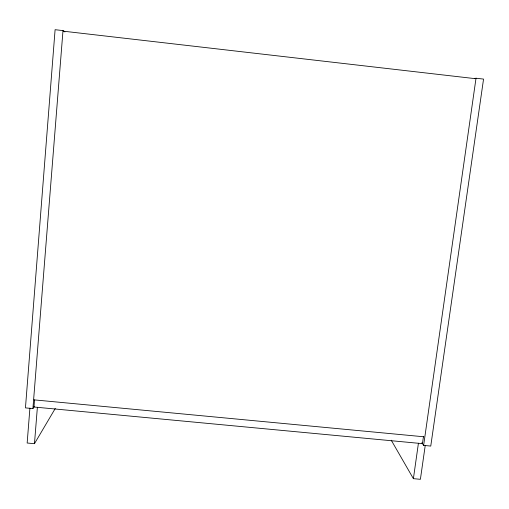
<?xml version="1.0" encoding="UTF-8"?>
<svg xmlns="http://www.w3.org/2000/svg" width="509" height="509" viewBox="0 0 509 509"><rect width="100%" height="100%" fill="white"/><g stroke="black" fill="none" stroke-linecap="round" stroke-linejoin="round"><path stroke-width="0.76" d="M29.916 408.135L27.155 443.015L34.466 443.689L55.284 408.434M32.907 408.587L62.995 30.604L55.099 29.694L25.45 407.881L32.907 408.587L34.23 406.621M34.536 399.909L33.969 407.009L422.451 443.651L423.437 436.741M34.466 443.689L37.386 407.245M425.231 445.47L420.396 479.306L413.397 478.664L418.423 443.237M423.628 445.4L476.017 78.227L483.55 79.092L430.76 446.075L423.628 445.4L421.859 442.766M474.471 78.571L476.017 78.227M34.02 399.858L423.825 436.779M63.25 31.17L475.005 78.634M62.995 30.604L64.929 31.933M391.262 440.228L413.397 478.664"/></g></svg>
